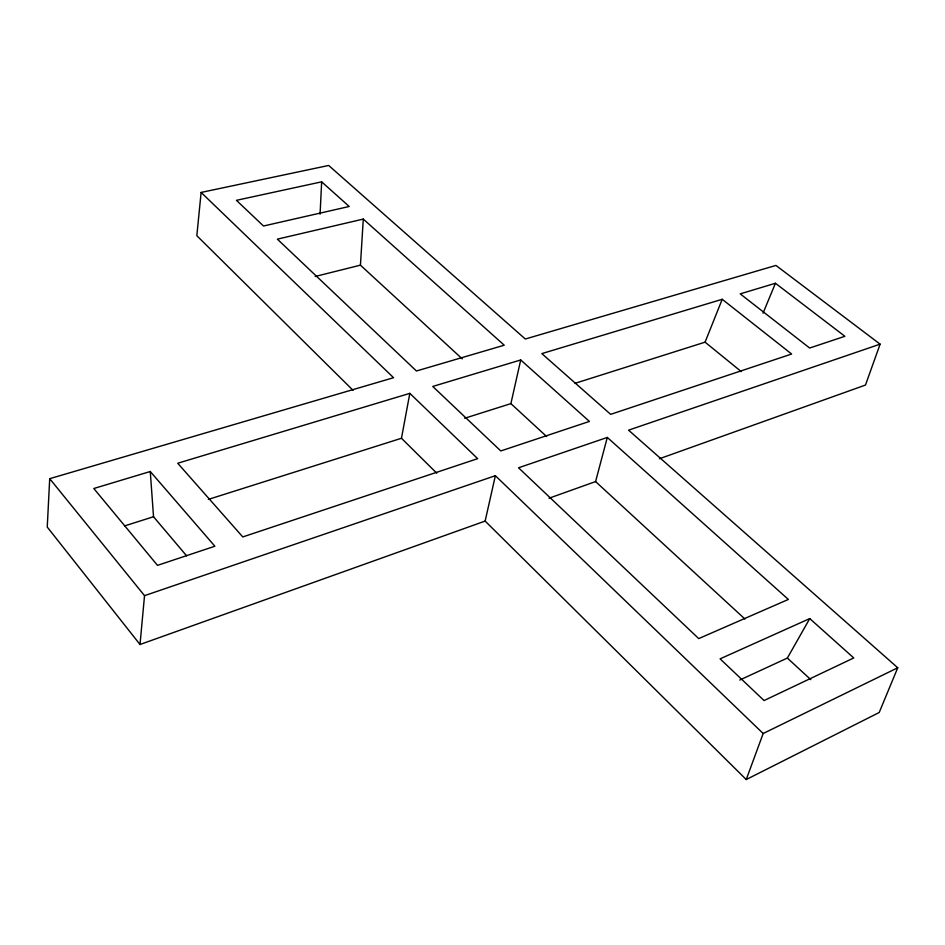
<?xml version="1.0" encoding="UTF-8"?>
<svg xmlns="http://www.w3.org/2000/svg" width="945" height="945" viewBox="0 0 945 945"><rect width="100%" height="100%" fill="white"/><g stroke="black" fill="none" stroke-linecap="round" stroke-linejoin="round"><path stroke-width="1.42" d="M320.071 214.184L321.654 181.842L236.415 200.328L263.501 226.009L349.201 206.482L321.654 181.842M659.445 458.738L865.478 385.052L880.114 344.157L775.928 265.427L525.314 339.019L328.671 165.458L201.12 192.437L393.569 377.705L49.707 478.678L47.25 527.062L140.014 644.502L485.139 521.073L495.369 475.701L763.17 733.509L746.243 779.542L485.139 521.073M462.247 358.864L360.435 265.167L363.282 219.086L277.358 239.144L416.438 370.995L504.24 345.208L363.282 219.086M140.014 644.502L144.526 595.657L49.707 478.678M201.12 192.437L196.832 235.695L353.064 390.332M436.732 473.161L401.471 438.267L409.823 393.356L177.719 463.239L242.77 536.937L477.662 458.656L409.823 393.356M464.68 418.257L510.891 403.621L520.719 359.962L589.408 421.423L500.791 450.954L432.751 386.446L520.719 359.962M549.045 498.216L595.586 481.572L607.304 437.429L788.354 599.437L698.721 638.596L518.533 467.787L607.304 437.429M575.068 383.316L705.076 342.161L722.216 299.293L791.638 354.032L610.647 414.347L541.828 353.607L722.216 299.293M763.052 313.173L775.432 283.264L844.889 336.29L809.664 348.032L740.218 293.871L775.432 283.264M880.114 344.157L628.567 430.164L897.75 667.772L879.204 712.495L746.243 779.542M739.77 680.022L787.35 658.063L809.759 618.585L853.76 657.956L764.068 700.552L720.09 658.854L809.759 618.585M763.17 733.509L897.75 667.772M144.526 595.657L495.369 475.701M124.551 525.928L153.527 516.75L186.602 555.814M208.361 499.397L401.471 438.267M150.267 471.508L93.803 488.506L157.496 565.358L214.881 546.234L150.267 471.508L153.527 516.75M315.193 276.472L360.435 265.167M705.076 342.161L741.329 371.645M510.891 403.621L546.659 436.543M595.586 481.572L744.943 619.034M787.35 658.063L810.81 679.656"/></g></svg>
